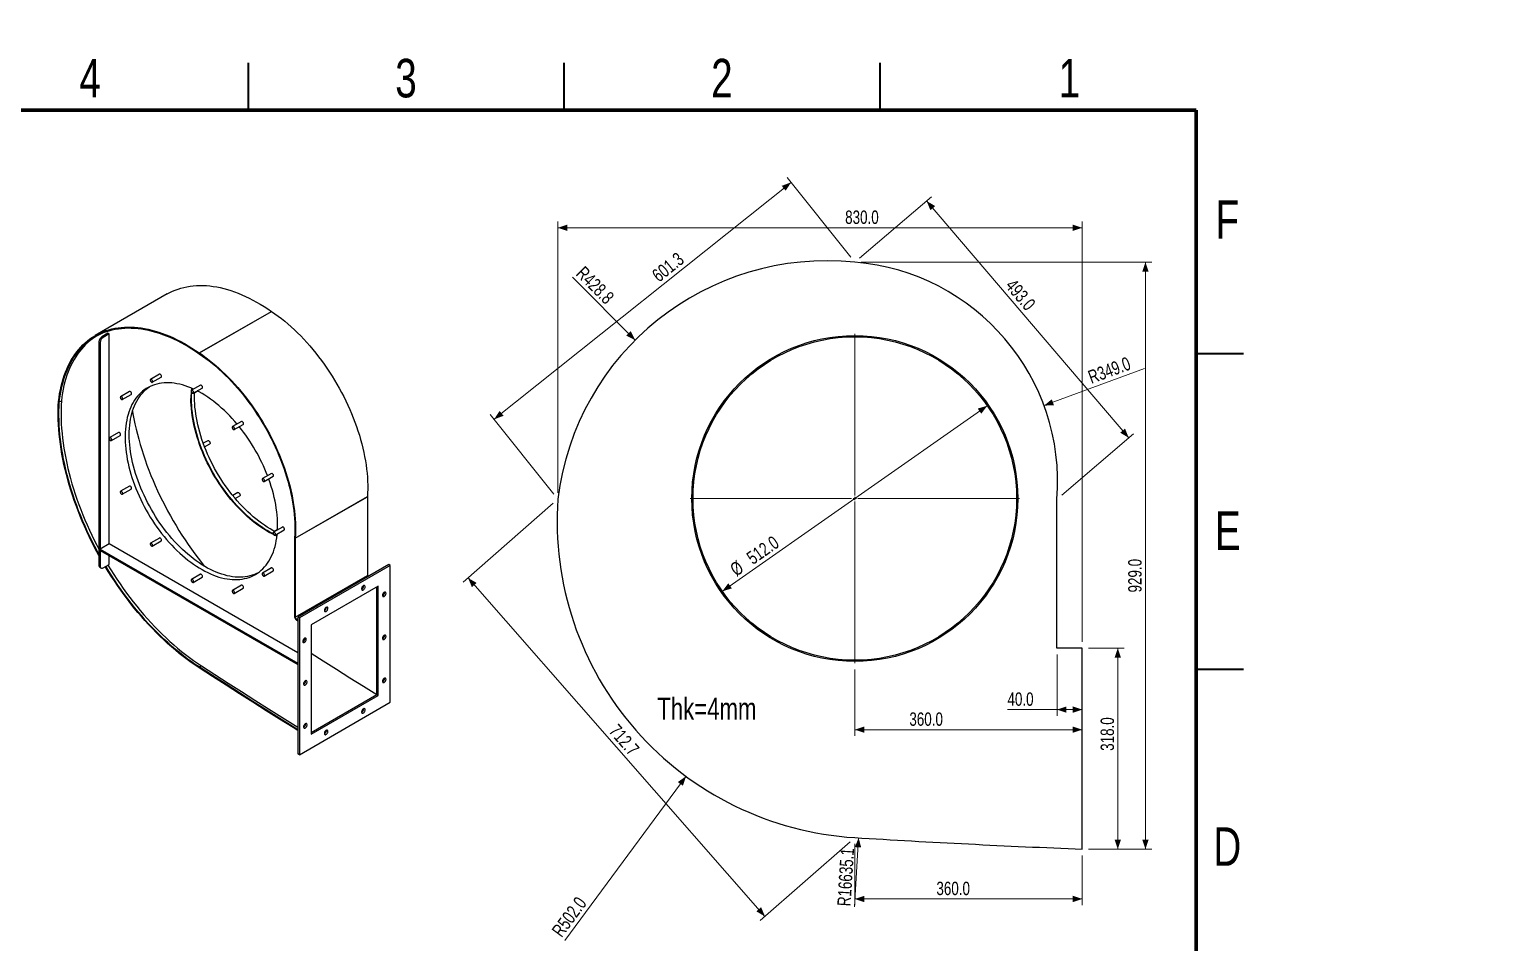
# Paper-space layout 'Sheet2' of a CAD drawing. Header units: millimetres. Extents: x 2 to 458, y 2 to 1832.
# Drawn here: x 225.3 to 458, y 155.2 to 299.8 of the extents above; entities that cross this region are included whole.
import ezdxf

# ---------------------------------------------------------------- set-up
doc = ezdxf.new("R2010")
doc.units = ezdxf.units.MM
doc.styles.add('SLDTEXTSTYLE0', font='TXT', dxfattribs={"width": 0.75})
doc.dimstyles.new('SLDDIMSTYLE0', dxfattribs={"dimtxt": 2.116667, "dimasz": 1.5, "dimexe": 0, "dimexo": 0.0625, "dimgap": 0.529167, "dimtad": 1, "dimdec": 1, "dimlfac": 10, "dimrnd": 1e-09, "dimzin": 4, "dimdsep": 46, "dimtxsty": 'SLDTEXTSTYLE0', "dimsah": 1, "dimcen": 0.09, "dimadec": 0, "dimazin": 1, "dimtfac": 1, "dimtdec": 1, "dimtofl": 0, "dimtmove": 0, "dimatfit": 3, "dimfxl": 0, "dimfrac": 2, "dimtolj": 1, "dimtzin": 12, "dimarcsym": 0})
doc.dimstyles.new('SLDDIMSTYLE1', dxfattribs={"dimtxt": 2.116667, "dimasz": 1.5, "dimexe": 0, "dimexo": 0.0625, "dimgap": 0.529167, "dimtad": 1, "dimdec": 1, "dimlfac": 10, "dimrnd": 1e-09, "dimzin": 4, "dimdsep": 46, "dimtxsty": 'SLDTEXTSTYLE0', "dimsah": 1, "dimcen": 0, "dimadec": 0, "dimazin": 1, "dimtfac": 1, "dimtdec": 1, "dimtmove": 0, "dimatfit": 3, "dimfxl": 0, "dimfrac": 2, "dimtolj": 1, "dimtzin": 12, "dimarcsym": 0})
doc.dimstyles.new('SLDDIMSTYLE2', dxfattribs={"dimtxt": 2.116667, "dimasz": 1.5, "dimexe": 0, "dimexo": 0.0625, "dimgap": 0.529167, "dimtad": 1, "dimdec": 1, "dimlfac": 10, "dimrnd": 1e-09, "dimzin": 12, "dimdsep": 46, "dimtxsty": 'SLDTEXTSTYLE0', "dimsah": 1, "dimcen": 0.09, "dimadec": 0, "dimazin": 3, "dimtfac": 1, "dimtdec": 1, "dimtofl": 0, "dimtmove": 0, "dimatfit": 3, "dimfxl": 0, "dimfrac": 2, "dimtolj": 1, "dimtzin": 12, "dimarcsym": 0})
doc.dimstyles.new('SLDDIMSTYLE4', dxfattribs={"dimtxt": 2.116667, "dimasz": 1.5, "dimexe": 0, "dimexo": 0.0625, "dimgap": 0.529167, "dimtad": 1, "dimdec": 1, "dimlfac": 10, "dimrnd": 1e-09, "dimzin": 12, "dimdsep": 46, "dimtxsty": 'SLDTEXTSTYLE0', "dimsah": 1, "dimcen": 0, "dimadec": 0, "dimazin": 3, "dimtfac": 1, "dimtdec": 1, "dimtofl": 0, "dimtmove": 0, "dimatfit": 3, "dimfxl": 0, "dimfrac": 2, "dimtolj": 1, "dimtzin": 12, "dimarcsym": 0})
doc.dimstyles.new('SLDDIMSTYLE5', dxfattribs={"dimtxt": 2.116667, "dimasz": 1.5, "dimexe": 0, "dimexo": 0.0625, "dimgap": 0.529167, "dimtad": 1, "dimdec": 1, "dimlfac": 10, "dimrnd": 1e-09, "dimzin": 4, "dimdsep": 46, "dimtxsty": 'SLDTEXTSTYLE0', "dimsah": 1, "dimcen": 0, "dimadec": 0, "dimazin": 1, "dimtfac": 1, "dimtdec": 1, "dimtofl": 0, "dimtmove": 0, "dimatfit": 3, "dimfxl": 0, "dimfrac": 2, "dimtolj": 1, "dimtzin": 12, "dimarcsym": 0})

# ---------------------------------------------------------------- blocks, each defined once
blk = doc.blocks.new('_D_17')
at = {"color": 7, "linetype": 'Continuous', "lineweight": 18}
for p, q in [((308.98, 226.42), (308.98, 269.38)), ((391.98, 268.38), (308.98, 268.38)), ((391.98, 202.82), (391.98, 269.38))]:
    blk.add_line(p, q, dxfattribs=at)
for points in [[(308.98, 268.38), (310.48, 267.88), (310.48, 268.88)], [(391.98, 268.38), (390.48, 268.88), (390.48, 267.88)]]:
    blk.add_solid(points, dxfattribs=at)
at = {"color": 7, "linetype": 'Continuous', "lineweight": 18, "insert": (354.45, 271.11), "char_height": 2.117, "attachment_point": 1, "style": 'SLDTEXTSTYLE0'}
blk.add_mtext('830.0', dxfattribs=at)
blk = doc.blocks.new('_D_18')
at = {"color": 7, "linetype": 'Continuous', "lineweight": 18}
for p, q in [((356.98, 262.92), (402.98, 262.92)), ((401.98, 262.92), (401.98, 170.02)), ((392.98, 170.02), (402.98, 170.02))]:
    blk.add_line(p, q, dxfattribs=at)
for points in [[(401.98, 262.92), (401.48, 261.42), (402.48, 261.42)], [(401.98, 170.02), (402.48, 171.52), (401.48, 171.52)]]:
    blk.add_solid(points, dxfattribs=at)
at = {"color": 7, "linetype": 'Continuous', "lineweight": 18, "insert": (399.25, 210.65), "char_height": 2.117, "attachment_point": 1, "rotation": 90, "style": 'SLDTEXTSTYLE0'}
blk.add_mtext('929.0', dxfattribs=at)
blk = doc.blocks.new('_D_19')
at = {"color": 7, "linetype": 'Continuous', "lineweight": 18}
for p, q in [((392.98, 201.82), (398.6, 201.82)), ((397.6, 170.02), (397.6, 201.82)), ((392.98, 170.02), (398.6, 170.02))]:
    blk.add_line(p, q, dxfattribs=at)
for points in [[(397.6, 201.82), (397.1, 200.32), (398.1, 200.32)], [(397.6, 170.02), (398.1, 171.52), (397.1, 171.52)]]:
    blk.add_solid(points, dxfattribs=at)
at = {"color": 7, "linetype": 'Continuous', "lineweight": 18, "insert": (394.88, 185.58), "char_height": 2.117, "attachment_point": 1, "rotation": 90, "style": 'SLDTEXTSTYLE0'}
blk.add_mtext('318.0', dxfattribs=at)
blk = doc.blocks.new('_D_20')
at = {"color": 7, "linetype": 'Continuous', "lineweight": 18}
for p, q in [((387.98, 200.82), (387.98, 191.1)), ((387.98, 192.1), (380.14, 192.1)), ((391.98, 192.1), (387.98, 192.1))]:
    blk.add_line(p, q, dxfattribs=at)
for points in [[(387.98, 192.1), (389.48, 191.6), (389.48, 192.6)], [(391.98, 192.1), (390.48, 192.6), (390.48, 191.6)]]:
    blk.add_solid(points, dxfattribs=at)
at = {"color": 7, "linetype": 'Continuous', "lineweight": 18, "insert": (380.14, 194.83), "char_height": 2.117, "attachment_point": 1, "style": 'SLDTEXTSTYLE0'}
blk.add_mtext('40.0', dxfattribs=at)
blk = doc.blocks.new('_D_21')
at = {"color": 7, "linetype": 'Continuous', "lineweight": 18}
blk.add_line((335.01, 210.84), (376.94, 240.21), dxfattribs=at)
for points in [[(376.94, 240.21), (375.43, 239.76), (376, 238.94)], [(335.01, 210.84), (336.52, 211.29), (335.95, 212.11)]]:
    blk.add_solid(points, dxfattribs=at)
at = {"color": 7, "linetype": 'Continuous', "lineweight": 18, "char_height": 2.117, "attachment_point": 1, "rotation": 35.0064, "style": 'SLDTEXTSTYLE0'}
for s, insert in [('512.0', (338.63, 216.7)), ('%%c', (336.01, 214.86))]:
    blk.add_mtext(s, dxfattribs=dict(at, insert=insert))
blk = doc.blocks.new('_D_22')
at = {"color": 7, "linetype": 'Continuous', "lineweight": 18}
for p, q in [((355.98, 170.85), (355.98, 161.13)), ((391.98, 169.02), (391.98, 161.13)), ((391.98, 162.13), (355.98, 162.13))]:
    blk.add_line(p, q, dxfattribs=at)
for points in [[(355.98, 162.13), (357.48, 161.63), (357.48, 162.63)], [(391.98, 162.13), (390.48, 162.63), (390.48, 161.63)]]:
    blk.add_solid(points, dxfattribs=at)
at = {"color": 7, "linetype": 'Continuous', "lineweight": 18, "insert": (368.89, 164.86), "char_height": 2.117, "attachment_point": 1, "style": 'SLDTEXTSTYLE0'}
blk.add_mtext('360.0', dxfattribs=at)
blk = doc.blocks.new('_D_23')
at = {"color": 7, "linetype": 'Continuous', "lineweight": 18}
for p, q in [((308.22, 224.76), (294.01, 212.29)), ((341.76, 159.37), (294.76, 212.95)), ((355.22, 171.19), (341.01, 158.72))]:
    blk.add_line(p, q, dxfattribs=at)
for points in [[(294.76, 212.95), (295.37, 211.5), (296.12, 212.16)], [(341.76, 159.37), (341.15, 160.83), (340.39, 160.17)]]:
    blk.add_solid(points, dxfattribs=at)
at = {"color": 7, "linetype": 'Continuous', "lineweight": 18, "insert": (318.52, 190), "char_height": 2.117, "attachment_point": 1, "rotation": 311.2578, "style": 'SLDTEXTSTYLE0'}
blk.add_mtext('712.7', dxfattribs=at)
blk = doc.blocks.new('_D_24')
at = {"color": 7, "linetype": 'Continuous', "lineweight": 18}
for p, q in [((298.89, 238.06), (345.89, 275.56)), ((355.35, 263.71), (345.27, 276.34)), ((308.35, 226.21), (298.27, 238.84))]:
    blk.add_line(p, q, dxfattribs=at)
for points in [[(345.89, 275.56), (344.41, 275.02), (345.03, 274.24)], [(298.89, 238.06), (300.38, 238.61), (299.75, 239.39)]]:
    blk.add_solid(points, dxfattribs=at)
at = {"color": 7, "linetype": 'Continuous', "lineweight": 18, "insert": (323.66, 261.32), "char_height": 2.117, "attachment_point": 1, "rotation": 38.5854, "style": 'SLDTEXTSTYLE0'}
blk.add_mtext('601.3', dxfattribs=at)
blk = doc.blocks.new('_D_25')
at = {"color": 7, "linetype": 'Continuous', "lineweight": 18}
for p, q in [((356.74, 263.57), (368.1, 273.27)), ((399.34, 235.12), (367.34, 272.62)), ((388.74, 226.07), (400.1, 235.77))]:
    blk.add_line(p, q, dxfattribs=at)
for points in [[(367.34, 272.62), (367.94, 271.16), (368.7, 271.81)], [(399.34, 235.12), (398.75, 236.59), (397.99, 235.94)]]:
    blk.add_solid(points, dxfattribs=at)
at = {"color": 7, "linetype": 'Continuous', "lineweight": 18, "insert": (381.29, 260.49), "char_height": 2.117, "attachment_point": 1, "rotation": 310.4752, "style": 'SLDTEXTSTYLE0'}
blk.add_mtext('493.0', dxfattribs=at)
blk = doc.blocks.new('_D_26')
at = {"color": 7, "linetype": 'Continuous', "lineweight": 18}
blk.add_line((356.58, 171.81), (355.91, 160.9), dxfattribs=at)
blk.add_solid([(356.58, 171.81), (355.99, 170.34), (356.99, 170.28)], dxfattribs=at)
at = {"color": 7, "linetype": 'Continuous', "lineweight": 18, "insert": (353.19, 161.06), "char_height": 2.117, "attachment_point": 1, "rotation": 86.5036, "style": 'SLDTEXTSTYLE0'}
blk.add_mtext('R16635.1', dxfattribs=at)
blk = doc.blocks.new('_D_27')
at = {"color": 7, "linetype": 'Continuous', "lineweight": 18}
blk.add_line((329.26, 181.55), (310.08, 155.55), dxfattribs=at)
blk.add_solid([(329.26, 181.55), (327.96, 180.64), (328.77, 180.05)], dxfattribs=at)
at = {"color": 7, "linetype": 'Continuous', "lineweight": 18, "insert": (307.88, 157.17), "char_height": 2.117, "attachment_point": 1, "rotation": 53.5876, "style": 'SLDTEXTSTYLE0'}
blk.add_mtext('R502.0', dxfattribs=at)
blk = doc.blocks.new('_D_28')
at = {"color": 7, "linetype": 'Continuous', "lineweight": 18}
blk.add_line((321.22, 250.6), (311.28, 260.54), dxfattribs=at)
blk.add_solid([(321.22, 250.6), (320.52, 252.01), (319.81, 251.3)], dxfattribs=at)
at = {"color": 7, "linetype": 'Continuous', "lineweight": 18, "insert": (313.21, 262.46), "char_height": 2.117, "attachment_point": 1, "rotation": 315, "style": 'SLDTEXTSTYLE0'}
blk.add_mtext('R428.8', dxfattribs=at)
blk = doc.blocks.new('_D_29')
at = {"color": 7, "linetype": 'Continuous', "lineweight": 18}
blk.add_line((385.92, 240.23), (401.83, 246.11), dxfattribs=at)
blk.add_solid([(385.92, 240.23), (387.5, 240.28), (387.15, 241.22)], dxfattribs=at)
at = {"color": 7, "linetype": 'Continuous', "lineweight": 18, "insert": (392.68, 245.64), "char_height": 2.117, "attachment_point": 1, "rotation": 20.2735, "style": 'SLDTEXTSTYLE0'}
blk.add_mtext('R349.0', dxfattribs=at)
blk = doc.blocks.new('_D_30')
at = {"color": 7, "linetype": 'Continuous', "lineweight": 18}
for p, q in [((355.98, 198.47), (355.98, 187.93)), ((355.98, 188.93), (391.98, 188.93))]:
    blk.add_line(p, q, dxfattribs=at)
for points in [[(355.98, 188.93), (357.48, 188.43), (357.48, 189.43)], [(391.98, 188.93), (390.48, 189.43), (390.48, 188.43)]]:
    blk.add_solid(points, dxfattribs=at)
at = {"color": 7, "linetype": 'Continuous', "lineweight": 18, "insert": (364.61, 191.66), "char_height": 2.117, "attachment_point": 1, "style": 'SLDTEXTSTYLE0'}
blk.add_mtext('360.0', dxfattribs=at)
blk = doc.blocks.new('SW_CENTERMARKSYMBOL_0')
at = {"color": 0, "linetype": 'Continuous', "lineweight": 0}
for p, q in [((0, 0.5), (0, 26.05)), ((-0.5, 0), (-26.05, 0)), ((0, 0), (-0.25, 0)), ((0, 0), (0, 0.25)), ((0, 0), (0, -0.25)), ((0, 0), (0.25, 0)), ((0.5, 0), (26.05, 0)), ((0, -0.5), (0, -26.05))]:
    blk.add_line(p, q, dxfattribs=at)
blk = doc.blocks.new('_D_45')
at = {"color": 7, "linetype": 'Continuous', "lineweight": 18}
blk.add_line((164.59, 47.37), (163.79, 36.37), dxfattribs=at)
blk.add_arc((285.52, 1706.73), 1663.76, 265.7976, 266.44832, dxfattribs=at)
blk.add_solid([(164.59, 47.37), (163.99, 45.91), (164.98, 45.84)], dxfattribs=at)
at = {"color": 7, "linetype": 'Continuous', "lineweight": 18, "insert": (161.07, 36.57), "char_height": 2.117, "attachment_point": 1, "rotation": 85.832, "style": 'SLDTEXTSTYLE0'}
blk.add_mtext('R16637.6', dxfattribs=at)

psp = doc.layouts.new('Sheet2')

# ---------------------------------------------------------------- linework, layer by layer
at = {"color": 7, "linetype": 'Continuous', "lineweight": 35}
for p, q in [((260, 287), (260, 294.5)), ((310, 287), (310, 294.5)), ((360, 287), (360, 294.5)), ((410, 248.5), (417.5, 248.5)), ((410, 198.5), (417.5, 198.5))]:
    psp.add_line(p, q, dxfattribs=at)
at = {"color": 7, "linetype": 'Continuous', "lineweight": 70}
for p, q in [((10, 287), (410, 287)), ((410, 287), (410, 10))]:
    psp.add_line(p, q, dxfattribs=at)
at = {"color": 7, "linetype": 'Continuous', "lineweight": 25}
for p, q in [((247.164, 257.907), (235.756, 251.322)), ((252.229, 248.561), (263.637, 255.147)), ((252.234, 248.558), (263.642, 255.144)), ((237.749, 251.681), (236.806, 251.137)), ((237.937, 251.573), (236.994, 251.028)), ((237.937, 251.573), (237.749, 251.681)), ((237.937, 218.338), (237.937, 251.573)), ((236.523, 250.212), (236.334, 250.321)), ((236.334, 250.321), (236.334, 214.937)), ((236.523, 250.212), (236.523, 214.828)), ((236.806, 251.137), (236.994, 251.028)), ((252.217, 248.433), (252.229, 248.561)), ((252.234, 248.558), (252.224, 248.428)), ((245.936, 245.199), (244.521, 244.383)), ((244.788, 243.921), (246.202, 244.737)), ((241.191, 242.459), (239.776, 241.642)), ((252.417, 243.463), (251.003, 242.646)), ((251.27, 242.184), (252.684, 243.001)), ((251.482, 242.266), (251.942, 242.531)), ((230.064, 240.802), (229.947, 240.879)), ((229.948, 240.896), (230.065, 240.813)), ((240.043, 241.181), (241.457, 241.997)), ((258.899, 237.715), (257.485, 236.899)), ((239.454, 235.977), (238.04, 235.16)), ((238.306, 234.698), (239.72, 235.515)), ((257.752, 236.437), (259.166, 237.253)), ((253.572, 234.675), (252.86, 234.264)), ((253.073, 233.694), (253.872, 234.155)), ((263.644, 229.497), (262.23, 228.68)), ((262.497, 228.218), (263.911, 229.035)), ((241.191, 227.489), (239.776, 226.673)), ((240.043, 226.211), (241.457, 227.027)), ((258.317, 226.456), (257.518, 225.995)), ((257.905, 225.526), (258.617, 225.937)), ((258.651, 225.968), (258.617, 225.937)), ((267.423, 219.227), (278.831, 225.812)), ((267.424, 219.243), (278.832, 225.829)), ((278.831, 225.812), (278.831, 213.333)), ((387.976, 201.824), (387.976, 225.424)), ((245.936, 219.27), (244.521, 218.454)), ((244.788, 217.992), (246.202, 218.808)), ((265.381, 221.009), (263.967, 220.193)), ((264.603, 220.596), (264.146, 220.332)), ((264.233, 219.731), (265.648, 220.547)), ((267.423, 219.227), (267.306, 219.295)), ((267.306, 219.295), (267.306, 206.815)), ((267.307, 219.322), (267.424, 219.243)), ((267.423, 219.227), (267.423, 206.747)), ((237.937, 218.338), (236.523, 217.521)), ((236.523, 217.521), (236.523, 217.303)), ((236.523, 217.521), (267.824, 199.451)), ((236.523, 217.303), (267.824, 199.234)), ((267.824, 201.084), (237.937, 218.338)), ((237.937, 215.1), (237.937, 216.487)), ((236.334, 214.937), (236.523, 214.828)), ((236.472, 214.632), (236.661, 214.523)), ((236.994, 214.556), (237.937, 215.1)), ((263.644, 214.527), (262.23, 213.71)), ((282.202, 215.061), (267.824, 206.761)), ((282.438, 214.925), (268.06, 206.625)), ((282.438, 214.925), (282.202, 215.061)), ((282.438, 193.26), (282.438, 214.925)), ((252.417, 213.523), (251.003, 212.706)), ((251.27, 212.245), (252.684, 213.061)), ((258.899, 211.787), (257.485, 210.97)), ((262.497, 213.248), (263.911, 214.065)), ((267.423, 206.747), (278.831, 213.333)), ((257.752, 210.508), (259.166, 211.325)), ((280.552, 211.659), (269.945, 205.536)), ((280.316, 194.485), (280.316, 211.523)), ((280.552, 194.349), (280.552, 211.659)), ((267.306, 206.815), (267.423, 206.747)), ((267.612, 206.421), (267.824, 206.298)), ((267.612, 206.421), (267.612, 206.285)), ((267.612, 206.285), (267.824, 206.162)), ((268.06, 206.625), (267.824, 206.761)), ((267.824, 206.761), (267.824, 185.096)), ((268.06, 206.625), (268.06, 184.96)), ((269.945, 205.536), (269.945, 188.226)), ((391.976, 201.824), (387.976, 201.824)), ((391.976, 170.024), (391.976, 201.824)), ((252.221, 198.851), (252.213, 198.719)), ((268.06, 184.96), (282.438, 193.26)), ((269.945, 188.498), (280.316, 194.485)), ((269.945, 188.226), (280.552, 194.349)), ((280.552, 194.349), (280.316, 194.485)), ((268.06, 184.96), (267.824, 185.096))]:
    psp.add_line(p, q, dxfattribs=at)
at = {"color": 8, "linetype": 'Continuous', "lineweight": 25}
for p, q in [((230.064, 240.802), (230.394, 240.992)), ((230.065, 240.813), (230.395, 241.003)), ((267.612, 206.421), (267.824, 206.543)), ((252.221, 198.851), (252.551, 199.041))]:
    psp.add_line(p, q, dxfattribs=at)
at = {"color": 7, "linetype": 'Continuous', "lineweight": 25, "flags": 128}
for points in [[(247.164, 257.907), (247.537, 258.112), (247.967, 258.322), (248.408, 258.511), (248.86, 258.678), (249.322, 258.825), (249.795, 258.95), (250.277, 259.054), (250.768, 259.136), (251.269, 259.197), (251.778, 259.236), (252.295, 259.253), (252.82, 259.249), (253.352, 259.222), (253.89, 259.175), (254.435, 259.105), (254.986, 259.014), (255.543, 258.901), (256.104, 258.767), (256.67, 258.611), (257.24, 258.435), (257.813, 258.237), (258.39, 258.019), (258.969, 257.779), (259.55, 257.519), (260.133, 257.239), (260.717, 256.939), (261.301, 256.619), (261.886, 256.28), (262.471, 255.921), (263.055, 255.543), (263.637, 255.147)], [(263.642, 255.144), (264.169, 254.781), (264.695, 254.399), (265.218, 253.999), (265.739, 253.582), (266.255, 253.147), (266.768, 252.696), (267.276, 252.229), (267.779, 251.746), (268.277, 251.247), (268.768, 250.734), (269.253, 250.207), (269.731, 249.666), (270.201, 249.112), (270.663, 248.545), (271.116, 247.966), (271.561, 247.376), (271.996, 246.775), (272.421, 246.164), (272.836, 245.544), (273.24, 244.914), (273.633, 244.276), (274.014, 243.631), (274.383, 242.979), (274.74, 242.32), (275.084, 241.656), (275.415, 240.987), (275.733, 240.314), (276.037, 239.637), (276.327, 238.957), (276.602, 238.275), (276.863, 237.591), (277.109, 236.907), (277.34, 236.223), (277.556, 235.539), (277.756, 234.857), (277.94, 234.177), (278.108, 233.499), (278.26, 232.825), (278.395, 232.155), (278.515, 231.49), (278.617, 230.83), (278.703, 230.177), (278.772, 229.53), (278.825, 228.891), (278.86, 228.259), (278.878, 227.637), (278.88, 227.024), (278.864, 226.421), (278.832, 225.829)], [(229.948, 240.896), (230.027, 241.52), (230.122, 242.132), (230.234, 242.73), (230.363, 243.315), (230.507, 243.886), (230.668, 244.442), (230.845, 244.984), (231.038, 245.51), (231.247, 246.02), (231.472, 246.514), (231.712, 246.992), (231.967, 247.452), (232.237, 247.895), (232.522, 248.321), (232.821, 248.728), (233.135, 249.116), (233.463, 249.486), (233.805, 249.837), (234.16, 250.169), (234.529, 250.48), (234.91, 250.772), (235.304, 251.044), (235.711, 251.295), (236.129, 251.526), (236.559, 251.736), (237, 251.925), (237.452, 252.093), (237.914, 252.239), (238.387, 252.365), (238.869, 252.469), (239.36, 252.551), (239.861, 252.611), (240.37, 252.65), (240.887, 252.668), (241.412, 252.663), (241.944, 252.637), (242.482, 252.589), (243.027, 252.519), (243.578, 252.428), (244.135, 252.315), (244.696, 252.181), (245.262, 252.026), (245.832, 251.849), (246.405, 251.651), (246.982, 251.433), (247.561, 251.194), (248.142, 250.934), (248.725, 250.654), (249.309, 250.354), (249.893, 250.034), (250.478, 249.694), (251.063, 249.335), (251.647, 248.958), (252.229, 248.561)], [(230.065, 240.813), (230.143, 241.433), (230.238, 242.041), (230.349, 242.635), (230.477, 243.217), (230.621, 243.785), (230.781, 244.338), (230.957, 244.876), (231.149, 245.399), (231.357, 245.907), (231.58, 246.398), (231.818, 246.873), (232.072, 247.33), (232.341, 247.771), (232.624, 248.194), (232.922, 248.598), (233.234, 248.985), (233.56, 249.353), (233.9, 249.701), (234.253, 250.031), (234.619, 250.341), (234.999, 250.631), (235.39, 250.901), (235.794, 251.151), (236.21, 251.38), (236.637, 251.589), (237.076, 251.777), (237.525, 251.944), (237.985, 252.09), (238.455, 252.214), (238.934, 252.318), (239.423, 252.399), (239.92, 252.46), (240.427, 252.498), (240.941, 252.515), (241.462, 252.511), (241.991, 252.485), (242.527, 252.437), (243.069, 252.368), (243.616, 252.277), (244.169, 252.165), (244.727, 252.032), (245.29, 251.877), (245.857, 251.702), (246.427, 251.505), (247, 251.288), (247.575, 251.05), (248.153, 250.792), (248.733, 250.513), (249.313, 250.215), (249.895, 249.897), (250.476, 249.559), (251.057, 249.202), (251.638, 248.827), (252.217, 248.433)], [(236.006, 251.271), (235.719, 251.091), (235.328, 250.821), (234.948, 250.53), (234.582, 250.22), (234.229, 249.891), (233.889, 249.542), (233.563, 249.174), (233.25, 248.787), (232.953, 248.382), (232.669, 247.959), (232.401, 247.518), (232.147, 247.06), (231.908, 246.586), (231.685, 246.094), (231.478, 245.586), (231.286, 245.063), (231.11, 244.525), (230.95, 243.971), (230.806, 243.403), (230.679, 242.822), (230.567, 242.226), (230.473, 241.618), (230.395, 240.998)], [(252.224, 248.428), (252.748, 248.067), (253.27, 247.688), (253.79, 247.291), (254.306, 246.877), (254.819, 246.446), (255.328, 245.998), (255.833, 245.534), (256.332, 245.054), (256.826, 244.559), (257.314, 244.05), (257.796, 243.526), (258.27, 242.989), (258.737, 242.439), (259.196, 241.876), (259.646, 241.301), (260.087, 240.715), (260.519, 240.119), (260.941, 239.512), (261.353, 238.896), (261.754, 238.271), (262.144, 237.638), (262.523, 236.997), (262.889, 236.349), (263.243, 235.696), (263.585, 235.036), (263.914, 234.372), (264.229, 233.703), (264.531, 233.031), (264.819, 232.356), (265.093, 231.679), (265.352, 231), (265.596, 230.321), (265.825, 229.642), (266.039, 228.963), (266.238, 228.286), (266.421, 227.61), (266.587, 226.937), (266.738, 226.268), (266.873, 225.603), (266.991, 224.942), (267.093, 224.287), (267.179, 223.638), (267.247, 222.996), (267.299, 222.361), (267.334, 221.735), (267.353, 221.117), (267.354, 220.508), (267.339, 219.91), (267.307, 219.322)], [(252.234, 248.558), (252.761, 248.195), (253.287, 247.813), (253.81, 247.413), (254.331, 246.996), (254.847, 246.562), (255.36, 246.11), (255.868, 245.643), (256.371, 245.16), (256.869, 244.662), (257.36, 244.148), (257.845, 243.621), (258.323, 243.08), (258.793, 242.526), (259.255, 241.959), (259.708, 241.38), (260.153, 240.79), (260.588, 240.19), (261.013, 239.579), (261.428, 238.958), (261.832, 238.328), (262.225, 237.691), (262.606, 237.045), (262.975, 236.393), (263.332, 235.735), (263.676, 235.07), (264.007, 234.401), (264.325, 233.728), (264.629, 233.051), (264.919, 232.371), (265.194, 231.689), (265.455, 231.006), (265.701, 230.322), (265.932, 229.637), (266.148, 228.954), (266.348, 228.271), (266.532, 227.591), (266.7, 226.914), (266.852, 226.239), (266.987, 225.569), (267.107, 224.904), (267.209, 224.245), (267.295, 223.591), (267.364, 222.944), (267.417, 222.305), (267.452, 221.674), (267.47, 221.051), (267.472, 220.438), (267.456, 219.835), (267.424, 219.243)], [(244.818, 244.166), (244.783, 244.237), (244.736, 244.301), (244.683, 244.351), (244.627, 244.383), (244.573, 244.395), (244.526, 244.385), (244.491, 244.355), (244.471, 244.306), (244.467, 244.244), (244.479, 244.173), (244.507, 244.101), (244.548, 244.033), (244.599, 243.976), (244.655, 243.934), (244.71, 243.911), (244.761, 243.91), (244.802, 243.931), (244.83, 243.971), (244.843, 244.027), (244.838, 244.094), (244.818, 244.166)], [(246.202, 244.737), (246.207, 244.74), (246.239, 244.775), (246.255, 244.828), (246.255, 244.893), (246.239, 244.964), (246.207, 245.036), (246.163, 245.102), (246.111, 245.156), (246.055, 245.193), (246, 245.21), (245.951, 245.206), (245.936, 245.199)], [(251.326, 242.833), (251.319, 242.836), (250.874, 243.03), (250.431, 243.205), (249.99, 243.358), (249.554, 243.491), (249.121, 243.603), (248.694, 243.693), (248.271, 243.762), (247.855, 243.81), (247.445, 243.836), (247.042, 243.841), (246.647, 243.824), (246.26, 243.786), (245.881, 243.726), (245.512, 243.645), (245.152, 243.542), (244.803, 243.419), (244.465, 243.274), (244.137, 243.109), (243.821, 242.924), (243.518, 242.717), (243.226, 242.491), (242.948, 242.246), (242.683, 241.981), (242.432, 241.697), (242.194, 241.394), (241.971, 241.074), (241.763, 240.735), (241.569, 240.38), (241.391, 240.007), (241.228, 239.619), (241.08, 239.214), (240.949, 238.795), (240.833, 238.361), (240.734, 237.913), (240.651, 237.452), (240.585, 236.978), (240.535, 236.492), (240.501, 235.994), (240.485, 235.486), (240.485, 234.968), (240.501, 234.441), (240.535, 233.905), (240.585, 233.361), (240.651, 232.811), (240.734, 232.254), (240.833, 231.691), (240.949, 231.124), (241.08, 230.553), (241.228, 229.978), (241.391, 229.401), (241.569, 228.823), (241.763, 228.244), (241.971, 227.665), (242.194, 227.087), (242.432, 226.51), (242.683, 225.936), (242.948, 225.365), (243.226, 224.798), (243.518, 224.235), (243.821, 223.679), (244.137, 223.128), (244.465, 222.585), (244.803, 222.05), (245.152, 221.523), (245.512, 221.006), (245.881, 220.498), (246.26, 220.001), (246.647, 219.516), (247.042, 219.043), (247.445, 218.582), (247.855, 218.135), (248.271, 217.702), (248.694, 217.284), (249.121, 216.88), (249.554, 216.493), (249.99, 216.121), (250.431, 215.767), (250.874, 215.43), (251.319, 215.11), (251.766, 214.809), (252.214, 214.526), (252.663, 214.262), (253.111, 214.018), (253.559, 213.793), (254.005, 213.588), (254.45, 213.404), (254.891, 213.24), (255.33, 213.096), (255.764, 212.974), (256.194, 212.873), (256.62, 212.793), (257.039, 212.735), (257.452, 212.698), (257.859, 212.682), (258.258, 212.688), (258.649, 212.716), (259.032, 212.765), (259.406, 212.835), (259.77, 212.927), (260.125, 213.04), (260.469, 213.174), (260.802, 213.329), (261.124, 213.505), (261.433, 213.701), (261.731, 213.917), (262.016, 214.153), (262.287, 214.408), (262.546, 214.682), (262.79, 214.976), (263.02, 215.287), (263.236, 215.617), (263.437, 215.964), (263.623, 216.328), (263.794, 216.709), (263.949, 217.105), (264.089, 217.517), (264.212, 217.944), (264.32, 218.385), (264.411, 218.84), (264.485, 219.307), (264.544, 219.787), (264.556, 219.917)], [(241.143, 235.609), (241.151, 236.123), (241.176, 236.626), (241.218, 237.117), (241.276, 237.597), (241.351, 238.065), (241.442, 238.52), (241.549, 238.961), (241.673, 239.388), (241.812, 239.8), (241.967, 240.196), (242.138, 240.577), (242.324, 240.941), (242.525, 241.288), (242.741, 241.617), (242.971, 241.929), (243.216, 242.222), (243.474, 242.497), (243.746, 242.752), (244.03, 242.988), (244.328, 243.204), (244.354, 243.222)], [(241.457, 241.997), (241.462, 242), (241.494, 242.035), (241.51, 242.088), (241.51, 242.153), (241.494, 242.224), (241.462, 242.296), (241.418, 242.362), (241.366, 242.416), (241.31, 242.453), (241.255, 242.47), (241.206, 242.466), (241.191, 242.459)], [(251.325, 242.306), (251.317, 242.375), (251.292, 242.448), (251.254, 242.518), (251.205, 242.578), (251.151, 242.624), (251.094, 242.652), (251.042, 242.658), (250.998, 242.643), (250.967, 242.608), (250.95, 242.555), (250.95, 242.491), (250.967, 242.419), (250.998, 242.347), (251.042, 242.281), (251.094, 242.227), (251.151, 242.19), (251.205, 242.173), (251.254, 242.177), (251.292, 242.203), (251.317, 242.247), (251.325, 242.306)], [(250.995, 241.297), (251.003, 241.81), (251.028, 242.3)], [(251.058, 242.678), (251.07, 242.805), (251.085, 242.941)], [(251.466, 241.569), (251.475, 242.082), (251.484, 242.308)], [(258.202, 237.313), (257.859, 237.713), (257.452, 238.166), (257.039, 238.607), (256.62, 239.033), (256.194, 239.444), (255.764, 239.839), (255.33, 240.219), (254.891, 240.582), (254.45, 240.928), (254.005, 241.256), (253.559, 241.567), (253.111, 241.859), (252.663, 242.132), (252.214, 242.386), (251.904, 242.551)], [(252.684, 243.001), (252.689, 243.004), (252.721, 243.039), (252.737, 243.092), (252.737, 243.157), (252.721, 243.228), (252.689, 243.3), (252.645, 243.366), (252.593, 243.42), (252.537, 243.457), (252.482, 243.474), (252.433, 243.47), (252.417, 243.463)], [(236.334, 216.499), (236.007, 217.099), (235.587, 217.894), (235.181, 218.693), (234.787, 219.498), (234.407, 220.307), (234.041, 221.119), (233.689, 221.934), (233.351, 222.752), (233.028, 223.571), (232.72, 224.392), (232.426, 225.213), (232.148, 226.034), (231.885, 226.855), (231.638, 227.675), (231.406, 228.493), (231.191, 229.309), (230.991, 230.121), (230.808, 230.931), (230.641, 231.736), (230.491, 232.537), (230.357, 233.332), (230.24, 234.122), (230.14, 234.905), (230.056, 235.682), (229.99, 236.451), (229.94, 237.212), (229.907, 237.965), (229.892, 238.708), (229.893, 239.442), (229.911, 240.166), (229.947, 240.879)], [(236.334, 216.699), (236.095, 217.14), (235.677, 217.93), (235.272, 218.726), (234.881, 219.527), (234.503, 220.331), (234.139, 221.139), (233.788, 221.951), (233.452, 222.764), (233.131, 223.58), (232.824, 224.396), (232.532, 225.213), (232.255, 226.031), (231.993, 226.847), (231.747, 227.663), (231.517, 228.477), (231.302, 229.289), (231.104, 230.097), (230.921, 230.903), (230.755, 231.704), (230.606, 232.501), (230.473, 233.292), (230.356, 234.078), (230.256, 234.858), (230.173, 235.63), (230.107, 236.396), (230.058, 237.153), (230.025, 237.902), (230.009, 238.642), (230.011, 239.372), (230.029, 240.092), (230.064, 240.802)], [(230.395, 240.998), (230.359, 240.288), (230.341, 239.568), (230.339, 238.838), (230.355, 238.098), (230.387, 237.349), (230.437, 236.592), (230.503, 235.826), (230.586, 235.053), (230.685, 234.274), (230.802, 233.488), (230.935, 232.696), (231.084, 231.899), (231.25, 231.098), (231.433, 230.293), (231.631, 229.484), (231.845, 228.672), (232.076, 227.858), (232.322, 227.042), (232.583, 226.225), (232.86, 225.408), (233.152, 224.591), (233.459, 223.774), (233.781, 222.959), (234.117, 222.145), (234.467, 221.334), (234.831, 220.525), (235.209, 219.72), (235.601, 218.92), (236.005, 218.124), (236.334, 217.499)], [(240.004, 241.546), (239.952, 241.6), (239.896, 241.637), (239.841, 241.654), (239.792, 241.65), (239.754, 241.624), (239.729, 241.58), (239.721, 241.52), (239.729, 241.451), (239.754, 241.379), (239.792, 241.309), (239.841, 241.249), (239.896, 241.202), (239.952, 241.175), (240.004, 241.168), (240.048, 241.184), (240.08, 241.219), (240.096, 241.271), (240.096, 241.336), (240.08, 241.408), (240.048, 241.48), (240.004, 241.546)], [(264.517, 219.547), (264.185, 219.698), (263.737, 219.918), (263.288, 220.159), (262.838, 220.418), (262.389, 220.697), (261.941, 220.994), (261.494, 221.309), (261.049, 221.642), (260.608, 221.993), (260.169, 222.36), (259.735, 222.744), (259.305, 223.143), (258.88, 223.558), (258.461, 223.987), (258.048, 224.431), (257.642, 224.888), (257.243, 225.358), (256.853, 225.84), (256.47, 226.334), (256.097, 226.839), (255.734, 227.354), (255.38, 227.878), (255.037, 228.412), (254.705, 228.953), (254.384, 229.502), (254.075, 230.057), (253.778, 230.619), (253.494, 231.185), (253.224, 231.755), (252.966, 232.33), (252.722, 232.906), (252.493, 233.485), (252.278, 234.065), (252.077, 234.645), (251.892, 235.225), (251.722, 235.804), (251.567, 236.381), (251.429, 236.954), (251.306, 237.525), (251.199, 238.091), (251.108, 238.651), (251.033, 239.206), (250.975, 239.754), (250.934, 240.295), (250.909, 240.828), (250.901, 241.352)], [(263.948, 219.922), (263.848, 219.971), (263.399, 220.206), (262.951, 220.46), (262.502, 220.734), (262.055, 221.026), (261.608, 221.336), (261.164, 221.665), (260.722, 222.011), (260.284, 222.374), (259.849, 222.753), (259.419, 223.149), (258.994, 223.56), (258.575, 223.986), (258.161, 224.426), (257.755, 224.88), (257.356, 225.347), (256.964, 225.826), (256.582, 226.317), (256.208, 226.819), (255.843, 227.332), (255.489, 227.854), (255.145, 228.385), (254.812, 228.925), (254.49, 229.471), (254.18, 230.025), (253.883, 230.585), (253.598, 231.149), (253.326, 231.718), (253.068, 232.291), (252.824, 232.867), (252.593, 233.444), (252.377, 234.023), (252.176, 234.602), (251.99, 235.181), (251.82, 235.759), (251.664, 236.334), (251.525, 236.907), (251.401, 237.477), (251.294, 238.042), (251.203, 238.601), (251.128, 239.155), (251.07, 239.703), (251.028, 240.243), (251.003, 240.774), (250.995, 241.297)], [(264.179, 220.315), (263.871, 220.478), (263.422, 220.732), (262.974, 221.006), (262.526, 221.298), (262.08, 221.608), (261.635, 221.937), (261.194, 222.283), (260.755, 222.646), (260.321, 223.025), (259.891, 223.421), (259.466, 223.832), (259.046, 224.258), (258.633, 224.698), (258.226, 225.152), (257.827, 225.619), (257.436, 226.098), (257.053, 226.589), (256.679, 227.091), (256.315, 227.604), (255.96, 228.126), (255.616, 228.657), (255.283, 229.197), (254.961, 229.744), (254.652, 230.297), (254.354, 230.857), (254.069, 231.421), (253.798, 231.99), (253.539, 232.563), (253.295, 233.139), (253.065, 233.716), (252.849, 234.295), (252.648, 234.874), (252.462, 235.453), (252.291, 236.031), (252.136, 236.606), (251.996, 237.179), (251.873, 237.749), (251.765, 238.314), (251.674, 238.874), (251.6, 239.428), (251.541, 239.975), (251.5, 240.515), (251.475, 241.046), (251.466, 241.569)], [(241.658, 239.342), (241.73, 238.928), (241.88, 238.131), (242.046, 237.33), (242.228, 236.525), (242.426, 235.716), (242.641, 234.904), (242.871, 234.09), (243.117, 233.274), (243.378, 232.457), (243.655, 231.64), (243.947, 230.823), (244.254, 230.006), (244.576, 229.19), (244.912, 228.377), (245.262, 227.565), (245.626, 226.757), (246.005, 225.952), (246.396, 225.152), (246.801, 224.356), (247.218, 223.565), (247.648, 222.78), (248.091, 222.002), (248.545, 221.23), (249.011, 220.466), (249.488, 219.71), (249.977, 218.963), (250.476, 218.225), (250.985, 217.496), (251.504, 216.778), (252.032, 216.07), (252.57, 215.373), (253.002, 214.83)], [(259.166, 237.253), (259.171, 237.256), (259.202, 237.292), (259.219, 237.344), (259.219, 237.409), (259.202, 237.481), (259.171, 237.553), (259.127, 237.618), (259.074, 237.672), (259.018, 237.71), (258.964, 237.727), (258.915, 237.722), (258.899, 237.715)], [(238.173, 235.147), (238.117, 235.169), (238.067, 235.17), (238.025, 235.15), (237.997, 235.11), (237.985, 235.054), (237.989, 234.987), (238.01, 234.915), (238.045, 234.844), (238.091, 234.78), (238.145, 234.73), (238.201, 234.698), (238.255, 234.686), (238.301, 234.695), (238.336, 234.726), (238.357, 234.775), (238.361, 234.837), (238.348, 234.907), (238.32, 234.98), (238.279, 235.048), (238.228, 235.105), (238.173, 235.147)], [(239.72, 235.515), (239.725, 235.518), (239.757, 235.553), (239.774, 235.605), (239.774, 235.67), (239.757, 235.742), (239.725, 235.814), (239.681, 235.88), (239.629, 235.934), (239.573, 235.971), (239.518, 235.988), (239.469, 235.984), (239.454, 235.977)], [(261.407, 213.683), (261.297, 213.63), (260.958, 213.486), (260.609, 213.362), (260.249, 213.26), (259.88, 213.179), (259.502, 213.119), (259.115, 213.08), (258.719, 213.064), (258.316, 213.068), (257.906, 213.095), (257.49, 213.142), (257.068, 213.212), (256.64, 213.302), (256.207, 213.414), (255.771, 213.546), (255.331, 213.7), (254.888, 213.874), (254.442, 214.069), (253.995, 214.284), (253.547, 214.518), (253.098, 214.773), (252.65, 215.046), (252.202, 215.338), (251.756, 215.649), (251.312, 215.977), (250.87, 216.323), (250.432, 216.686), (249.997, 217.066), (249.567, 217.461), (249.142, 217.872), (248.722, 218.298), (248.309, 218.738), (247.902, 219.192), (247.503, 219.659), (247.112, 220.138), (246.729, 220.629), (246.355, 221.132), (245.991, 221.644), (245.636, 222.166), (245.292, 222.698), (244.959, 223.237), (244.638, 223.784), (244.328, 224.337), (244.03, 224.897), (243.746, 225.462), (243.474, 226.031), (243.216, 226.603), (242.971, 227.179), (242.741, 227.757), (242.525, 228.335), (242.324, 228.915), (242.138, 229.493), (241.967, 230.071), (241.812, 230.647), (241.673, 231.22), (241.549, 231.789), (241.442, 232.354), (241.351, 232.914), (241.276, 233.468), (241.218, 234.015), (241.176, 234.555), (241.151, 235.087), (241.143, 235.609)], [(257.782, 236.465), (257.802, 236.513), (257.806, 236.576), (257.794, 236.646), (257.766, 236.719), (257.724, 236.786), (257.674, 236.844), (257.618, 236.886), (257.563, 236.908), (257.512, 236.909), (257.471, 236.889), (257.443, 236.849), (257.43, 236.793), (257.434, 236.726), (257.455, 236.653), (257.49, 236.582), (257.536, 236.519), (257.59, 236.469), (257.646, 236.436), (257.7, 236.424), (257.747, 236.434), (257.782, 236.465)], [(253.572, 234.675), (253.616, 234.689), (253.672, 234.682), (253.732, 234.654), (253.791, 234.607), (253.845, 234.544), (253.889, 234.47), (253.919, 234.393), (253.933, 234.317), (253.93, 234.249), (253.91, 234.194), (253.875, 234.157), (253.872, 234.155)], [(262.458, 228.206), (262.502, 228.221), (262.533, 228.257), (262.55, 228.309), (262.55, 228.374), (262.533, 228.446), (262.502, 228.518), (262.458, 228.583), (262.405, 228.637), (262.349, 228.675), (262.294, 228.692), (262.246, 228.687), (262.207, 228.662), (262.183, 228.617), (262.175, 228.558), (262.183, 228.489), (262.207, 228.417), (262.246, 228.347), (262.294, 228.286), (262.349, 228.24), (262.405, 228.213), (262.458, 228.206)], [(264.619, 221.295), (264.61, 221.818), (264.585, 222.35), (264.544, 222.89), (264.485, 223.437), (264.411, 223.991), (264.32, 224.551), (264.212, 225.116), (264.089, 225.685), (263.949, 226.258), (263.794, 226.834), (263.623, 227.411), (263.437, 227.99), (263.236, 228.569), (263.214, 228.632)], [(263.911, 229.035), (263.916, 229.038), (263.947, 229.073), (263.964, 229.126), (263.964, 229.19), (263.947, 229.262), (263.916, 229.334), (263.872, 229.4), (263.819, 229.454), (263.763, 229.491), (263.709, 229.508), (263.66, 229.504), (263.644, 229.497)], [(239.815, 226.685), (239.771, 226.669), (239.74, 226.634), (239.723, 226.582), (239.723, 226.517), (239.74, 226.445), (239.771, 226.373), (239.815, 226.307), (239.868, 226.254), (239.924, 226.216), (239.979, 226.199), (240.027, 226.203), (240.065, 226.229), (240.09, 226.273), (240.098, 226.333), (240.09, 226.402), (240.065, 226.474), (240.027, 226.544), (239.979, 226.604), (239.924, 226.651), (239.868, 226.678), (239.815, 226.685)], [(241.457, 227.027), (241.462, 227.03), (241.494, 227.065), (241.51, 227.118), (241.51, 227.183), (241.494, 227.254), (241.462, 227.326), (241.418, 227.392), (241.366, 227.446), (241.31, 227.483), (241.255, 227.5), (241.206, 227.496), (241.191, 227.489)], [(258.317, 226.456), (258.32, 226.458), (258.37, 226.47), (258.427, 226.46), (258.487, 226.429), (258.546, 226.378), (258.598, 226.313), (258.64, 226.239), (258.667, 226.161), (258.679, 226.086), (258.673, 226.02), (258.651, 225.968)], [(264.601, 220.559), (264.61, 220.782), (264.619, 221.295)], [(246.202, 218.808), (246.207, 218.811), (246.239, 218.847), (246.255, 218.899), (246.255, 218.964), (246.239, 219.036), (246.207, 219.108), (246.163, 219.174), (246.111, 219.227), (246.055, 219.265), (246, 219.282), (245.951, 219.277), (245.936, 219.27)], [(264.1, 219.744), (264.156, 219.722), (264.206, 219.72), (264.248, 219.741), (264.276, 219.781), (264.288, 219.837), (264.284, 219.904), (264.263, 219.976), (264.228, 220.047), (264.182, 220.111), (264.128, 220.161), (264.072, 220.193), (264.018, 220.205), (263.972, 220.195), (263.937, 220.165), (263.916, 220.116), (263.912, 220.054), (263.925, 219.983), (263.953, 219.911), (263.994, 219.843), (264.045, 219.786), (264.1, 219.744)], [(264.529, 219.652), (264.295, 219.757), (264.285, 219.761)], [(265.648, 220.547), (265.653, 220.55), (265.684, 220.586), (265.701, 220.638), (265.701, 220.703), (265.684, 220.774), (265.653, 220.846), (265.609, 220.912), (265.556, 220.966), (265.5, 221.003), (265.445, 221.021), (265.397, 221.016), (265.381, 221.009)], [(244.491, 218.426), (244.471, 218.378), (244.467, 218.315), (244.479, 218.245), (244.507, 218.172), (244.548, 218.104), (244.599, 218.047), (244.655, 218.005), (244.71, 217.983), (244.761, 217.982), (244.802, 218.002), (244.83, 218.042), (244.843, 218.098), (244.838, 218.165), (244.818, 218.238), (244.783, 218.309), (244.736, 218.372), (244.683, 218.422), (244.627, 218.454), (244.573, 218.466), (244.526, 218.457), (244.491, 218.426)], [(236.523, 214.828), (236.532, 214.727), (236.559, 214.641), (236.602, 214.572), (236.661, 214.523), (236.732, 214.497), (236.814, 214.494), (236.902, 214.514), (236.994, 214.556)], [(252.213, 198.719), (251.579, 199.14), (250.946, 199.58), (250.315, 200.038), (249.686, 200.515), (249.061, 201.009), (248.438, 201.52), (247.82, 202.049), (247.205, 202.594), (246.595, 203.155), (245.99, 203.732), (245.391, 204.325), (244.798, 204.932), (244.21, 205.555), (243.63, 206.191), (243.057, 206.841), (242.492, 207.504), (241.934, 208.18), (241.385, 208.868), (240.845, 209.568), (240.314, 210.279), (239.792, 211.001), (239.28, 211.733), (238.779, 212.475), (238.289, 213.226), (237.809, 213.985), (237.341, 214.753), (237.339, 214.755)], [(252.221, 198.851), (251.589, 199.27), (250.96, 199.708), (250.332, 200.164), (249.706, 200.638), (249.084, 201.129), (248.464, 201.638), (247.849, 202.164), (247.237, 202.706), (246.63, 203.265), (246.028, 203.839), (245.432, 204.429), (244.842, 205.033), (244.257, 205.652), (243.68, 206.286), (243.11, 206.932), (242.547, 207.592), (241.992, 208.265), (241.446, 208.949), (240.908, 209.646), (240.38, 210.353), (239.861, 211.072), (239.352, 211.8), (238.853, 212.538), (238.365, 213.286), (237.887, 214.041), (237.423, 214.803)], [(237.753, 214.994), (238.216, 214.234), (238.693, 213.478), (239.181, 212.731), (239.68, 211.993), (240.189, 211.264), (240.708, 210.546), (241.237, 209.838), (241.775, 209.141), (242.321, 208.457), (242.876, 207.784), (243.439, 207.124), (244.009, 206.477), (244.586, 205.844), (245.171, 205.225), (245.761, 204.62), (246.358, 204.03), (246.959, 203.456), (247.566, 202.897), (248.178, 202.355), (248.794, 201.829), (249.413, 201.32), (250.036, 200.828), (250.661, 200.354), (251.289, 199.898), (251.919, 199.46), (252.551, 199.041)], [(263.911, 214.065), (263.916, 214.068), (263.947, 214.103), (263.964, 214.156), (263.964, 214.221), (263.947, 214.292), (263.916, 214.364), (263.872, 214.43), (263.819, 214.484), (263.763, 214.521), (263.709, 214.538), (263.66, 214.534), (263.644, 214.527)], [(250.948, 212.584), (250.956, 212.515), (250.981, 212.443), (251.019, 212.373), (251.068, 212.313), (251.122, 212.266), (251.178, 212.239), (251.231, 212.232), (251.275, 212.248), (251.306, 212.283), (251.323, 212.335), (251.323, 212.4), (251.306, 212.472), (251.275, 212.544), (251.231, 212.61), (251.178, 212.664), (251.122, 212.701), (251.068, 212.718), (251.019, 212.714), (250.981, 212.688), (250.956, 212.644), (250.948, 212.584)], [(252.684, 213.061), (252.689, 213.064), (252.721, 213.099), (252.737, 213.152), (252.737, 213.217), (252.721, 213.288), (252.689, 213.36), (252.645, 213.426), (252.593, 213.48), (252.537, 213.517), (252.482, 213.534), (252.433, 213.53), (252.417, 213.523)], [(259.166, 211.325), (259.171, 211.328), (259.202, 211.363), (259.219, 211.416), (259.219, 211.48), (259.202, 211.552), (259.171, 211.624), (259.127, 211.69), (259.074, 211.744), (259.018, 211.781), (258.964, 211.798), (258.915, 211.794), (258.899, 211.787)], [(262.269, 213.345), (262.321, 213.291), (262.377, 213.254), (262.432, 213.237), (262.481, 213.241), (262.519, 213.267), (262.543, 213.311), (262.552, 213.37), (262.543, 213.44), (262.519, 213.512), (262.481, 213.582), (262.432, 213.642), (262.377, 213.688), (262.321, 213.716), (262.269, 213.722), (262.225, 213.707), (262.193, 213.672), (262.177, 213.619), (262.177, 213.555), (262.193, 213.483), (262.225, 213.411), (262.269, 213.345)], [(257.455, 210.725), (257.49, 210.654), (257.536, 210.59), (257.59, 210.54), (257.646, 210.508), (257.7, 210.496), (257.747, 210.506), (257.782, 210.536), (257.802, 210.585), (257.806, 210.647), (257.794, 210.717), (257.766, 210.79), (257.724, 210.858), (257.674, 210.915), (257.618, 210.957), (257.563, 210.979), (257.512, 210.98), (257.471, 210.96), (257.443, 210.92), (257.43, 210.864), (257.434, 210.797), (257.455, 210.725)], [(278.195, 211.061), (278.265, 211.112), (278.331, 211.18), (278.389, 211.261), (278.434, 211.35), (278.464, 211.442), (278.477, 211.53), (278.473, 211.609), (278.451, 211.674), (278.413, 211.721), (278.361, 211.748), (278.299, 211.751), (278.231, 211.732), (278.16, 211.691), (278.091, 211.631), (278.029, 211.556), (277.977, 211.47), (277.939, 211.379), (277.917, 211.288), (277.913, 211.204), (277.926, 211.131), (277.956, 211.075), (278.001, 211.038), (278.059, 211.023), (278.125, 211.031), (278.195, 211.061)], [(281.495, 210.026), (281.565, 210.077), (281.631, 210.145), (281.689, 210.227), (281.734, 210.316), (281.764, 210.407), (281.777, 210.495), (281.773, 210.574), (281.751, 210.64), (281.713, 210.687), (281.661, 210.713), (281.599, 210.717), (281.53, 210.697), (281.459, 210.656), (281.391, 210.596), (281.329, 210.521), (281.277, 210.435), (281.239, 210.344), (281.217, 210.254), (281.213, 210.169), (281.226, 210.097), (281.256, 210.04), (281.301, 210.003), (281.359, 209.988), (281.425, 209.996), (281.495, 210.026)], [(272.303, 207.659), (272.373, 207.71), (272.439, 207.778), (272.496, 207.859), (272.541, 207.949), (272.572, 208.04), (272.585, 208.128), (272.58, 208.207), (272.558, 208.273), (272.52, 208.32), (272.469, 208.346), (272.407, 208.35), (272.338, 208.33), (272.267, 208.289), (272.198, 208.229), (272.136, 208.154), (272.085, 208.068), (272.047, 207.977), (272.025, 207.887), (272.02, 207.802), (272.034, 207.73), (272.064, 207.673), (272.109, 207.636), (272.166, 207.621), (272.232, 207.629), (272.303, 207.659)], [(268.883, 203.398), (268.813, 203.347), (268.747, 203.279), (268.69, 203.197), (268.645, 203.108), (268.614, 203.017), (268.601, 202.929), (268.606, 202.849), (268.628, 202.784), (268.666, 202.737), (268.717, 202.711), (268.779, 202.707), (268.848, 202.727), (268.919, 202.767), (268.988, 202.827), (269.05, 202.903), (269.101, 202.989), (269.139, 203.08), (269.161, 203.17), (269.166, 203.255), (269.152, 203.327), (269.122, 203.384), (269.077, 203.421), (269.02, 203.436), (268.954, 203.428), (268.883, 203.398)], [(281.495, 203.222), (281.565, 203.273), (281.631, 203.341), (281.689, 203.422), (281.734, 203.511), (281.764, 203.603), (281.777, 203.691), (281.773, 203.77), (281.751, 203.835), (281.713, 203.882), (281.661, 203.909), (281.599, 203.912), (281.53, 203.893), (281.459, 203.852), (281.391, 203.792), (281.329, 203.717), (281.277, 203.631), (281.239, 203.54), (281.217, 203.449), (281.213, 203.365), (281.226, 203.292), (281.256, 203.235), (281.301, 203.198), (281.359, 203.183), (281.425, 203.191), (281.495, 203.222)], [(269.945, 201.027), (271.829, 199.827), (273.95, 198.482), (276.072, 197.143), (278.194, 195.811), (280.316, 194.485)], [(267.824, 188.78), (267.064, 189.255), (264.942, 190.588), (262.82, 191.927), (260.698, 193.272), (258.576, 194.624), (256.455, 195.983), (254.334, 197.348), (252.213, 198.719)], [(267.824, 188.916), (267.069, 189.388), (264.947, 190.721), (262.825, 192.06), (260.704, 193.405), (258.582, 194.757), (256.462, 196.115), (254.341, 197.48), (252.221, 198.851)], [(252.551, 199.041), (254.671, 197.67), (256.792, 196.305), (258.912, 194.947), (261.034, 193.595), (263.155, 192.25), (265.277, 190.911), (267.399, 189.579), (267.824, 189.313)], [(269.003, 196.663), (268.932, 196.613), (268.866, 196.544), (268.809, 196.463), (268.764, 196.374), (268.734, 196.282), (268.72, 196.194), (268.725, 196.115), (268.747, 196.05), (268.785, 196.003), (268.836, 195.977), (268.899, 195.973), (268.967, 195.992), (269.038, 196.033), (269.107, 196.093), (269.169, 196.168), (269.221, 196.254), (269.259, 196.345), (269.281, 196.436), (269.285, 196.52), (269.272, 196.593), (269.242, 196.65), (269.196, 196.687), (269.139, 196.702), (269.073, 196.694), (269.003, 196.663)], [(281.495, 196.417), (281.565, 196.468), (281.631, 196.536), (281.689, 196.618), (281.734, 196.707), (281.764, 196.798), (281.777, 196.886), (281.773, 196.965), (281.751, 197.031), (281.713, 197.078), (281.661, 197.104), (281.599, 197.108), (281.53, 197.088), (281.459, 197.047), (281.391, 196.987), (281.329, 196.912), (281.277, 196.826), (281.239, 196.735), (281.217, 196.645), (281.213, 196.56), (281.226, 196.488), (281.256, 196.431), (281.301, 196.394), (281.359, 196.379), (281.425, 196.387), (281.495, 196.417)], [(278.195, 192.226), (278.125, 192.175), (278.059, 192.107), (278.001, 192.026), (277.956, 191.937), (277.926, 191.845), (277.913, 191.757), (277.917, 191.678), (277.939, 191.613), (277.977, 191.565), (278.029, 191.539), (278.091, 191.536), (278.16, 191.555), (278.231, 191.596), (278.299, 191.656), (278.361, 191.731), (278.413, 191.817), (278.451, 191.908), (278.473, 191.999), (278.477, 192.083), (278.464, 192.156), (278.434, 192.212), (278.389, 192.249), (278.331, 192.264), (278.265, 192.256), (278.195, 192.226)], [(269.003, 189.859), (268.932, 189.808), (268.866, 189.74), (268.809, 189.659), (268.764, 189.569), (268.734, 189.478), (268.72, 189.39), (268.725, 189.311), (268.747, 189.245), (268.785, 189.198), (268.836, 189.172), (268.899, 189.168), (268.967, 189.188), (269.038, 189.229), (269.107, 189.289), (269.169, 189.364), (269.221, 189.45), (269.259, 189.541), (269.281, 189.631), (269.285, 189.716), (269.272, 189.788), (269.242, 189.845), (269.196, 189.882), (269.139, 189.897), (269.073, 189.889), (269.003, 189.859)], [(272.303, 188.824), (272.232, 188.773), (272.166, 188.705), (272.109, 188.624), (272.064, 188.535), (272.034, 188.443), (272.02, 188.355), (272.025, 188.276), (272.047, 188.211), (272.085, 188.164), (272.136, 188.137), (272.198, 188.134), (272.267, 188.153), (272.338, 188.194), (272.407, 188.254), (272.469, 188.329), (272.52, 188.415), (272.558, 188.506), (272.58, 188.597), (272.585, 188.681), (272.572, 188.754), (272.541, 188.811), (272.496, 188.848), (272.439, 188.863), (272.373, 188.855), (272.303, 188.824)]]:
    psp.add_lwpolyline(points, dxfattribs=at)
at = {"color": 7, "linetype": 'Continuous', "lineweight": 25}
for radius in [25.8, 25.6]:
    psp.add_circle((355.976, 225.524), radius, dxfattribs=at)
for centre, radius, start, end in [((351.542, 220.278), 42.876, 84.06388, 173.10692), ((353.184, 228.139), 34.897, 355.53849, 85.41198), ((263.845, 255.446), 0.364, 235.24138, 236.07027), ((237.358, 250.274), 1.025, 122.60579, 177.39417), ((237.546, 250.165), 1.025, 122.60579, 177.39417), ((252.462, 248.783), 0.427, 235.05607, 236.20453), ((252.437, 248.86), 0.364, 235.24138, 236.07027), ((265.572, 241.382), 14.671, 173.74023, 180.12075), ((230.299, 240.857), 0.352, 173.64899, 176.46894), ((230.28, 240.789), 0.217, 173.64756, 176.47243), ((235.847, 218.619), 29.142, 21.16024, 38.84018), ((279.068, 225.813), 0.237, 176.05039, 180.0389), ((359.056, 221.951), 50.2, 176.0328, 266.48276), ((267.692, 219.295), 0.386, 176.06639, 180.03463), ((267.66, 219.227), 0.237, 176.05039, 180.0389), ((236.659, 214.9), 0.327, 173.49885, 235.18899), ((279.216, 213.346), 0.385, 181.95608, 211.10589), ((277.658, 211.697), 0.582, 296.26424, 3.74115), ((280.958, 210.663), 0.582, 296.26411, 3.74128), ((271.766, 208.296), 0.582, 296.2642, 3.74114), ((267.971, 206.846), 0.666, 182.60568, 237.39432), ((267.833, 206.766), 0.41, 182.60601, 237.39399), ((268.356, 203.376), 0.573, 295.6727, 4.33263), ((280.958, 203.858), 0.582, 296.26411, 3.74128), ((268.475, 196.641), 0.573, 295.67236, 4.33298), ((280.958, 197.054), 0.582, 296.26424, 3.74123), ((277.667, 192.204), 0.573, 295.67263, 4.33284), ((268.475, 189.837), 0.573, 295.67256, 4.33285), ((271.775, 188.802), 0.573, 295.67261, 4.3328), ((458.03, 1832.222), 1663.51, 266.482761, 267.724309)]:
    psp.add_arc(centre, radius, start, end, dxfattribs=at)

# ---------------------------------------------------------------- block references
at = {"color": 7, "linetype": 'Continuous', "lineweight": 0}
psp.add_blockref('SW_CENTERMARKSYMBOL_0', (355.976, 225.524), dxfattribs=at)

# ---------------------------------------------------------------- texts
at = {"color": 7, "linetype": 'Continuous', "lineweight": 0, "style": 'SLDTEXTSTYLE0'}
for s, insert, char_height, attachment_point in [('4', (234.939, 295.114), 6.096, 2), ('3', (284.939, 295.114), 6.096, 2), ('2', (334.939, 295.114), 6.096, 2), ('1', (389.939, 295.114), 6.096, 2), ('F', (414.937, 272.726), 6.096, 2), ('E', (415.011, 223.476), 6.096, 2), ('Thk=4mm', (324.708, 193.994), 3.5, 1), ('D', (414.93, 173.476), 6.096, 2)]:
    psp.add_mtext(s, dxfattribs=dict(at, insert=insert, char_height=char_height, attachment_point=attachment_point))

# ---------------------------------------------------------------- dimensions: what is measured, and where the dimension line sits
at = {"color": 7, "linetype": 'Continuous', "lineweight": 18}
for center, mpoint, dimstyle, picture, middle in [((458.03, 1832.222), (356.579, 171.809), 'SLDDIMSTYLE4', '_D_26', (356.275, 166.824)), ((285.517, 1706.734), (164.594, 47.374), 'SLDDIMSTYLE4', '_D_45', (164.224, 42.296)), ((351.542, 220.278), (321.224, 250.596), 'SLDDIMSTYLE4', '_D_28', (314.359, 257.461)), ((353.184, 228.139), (385.92, 240.231), 'SLDDIMSTYLE5', '_D_29', (397.756, 244.603)), ((359.056, 221.951), (329.257, 181.552), 'SLDDIMSTYLE5', '_D_27', (312.665, 159.057))]:
    dim = psp.add_radius_dim(center=center, mpoint=mpoint, dimstyle=dimstyle, dxfattribs=at)
    dim.commit()
    dim.dimension.update_dxf_attribs({"geometry": picture, "text_midpoint": middle, "dimtype": 164})
for base, p1, p2, angle, dimstyle, picture, middle in [((345.892, 275.563), (308.976, 225.424), (355.976, 262.924), 38.5854, 'SLDDIMSTYLE2', '_D_24', (328.113, 261.377)), ((367.343, 272.624), (387.976, 225.424), (355.976, 262.924), 310.47523, 'SLDDIMSTYLE0', '_D_25', (381.493, 256.042)), ((401.976, 170.024), (355.976, 262.924), (391.976, 170.024), 90, 'SLDDIMSTYLE0', '_D_18', (401.976, 214.167)), ((294.76, 212.954), (355.976, 171.846), (308.976, 225.424), 311.25778, 'SLDDIMSTYLE2', '_D_23', (318.789, 185.561)), ((397.604, 201.824), (391.976, 170.024), (391.976, 201.824), 90, 'SLDDIMSTYLE0', '_D_19', (397.604, 189.097))]:
    dim = psp.add_linear_dim(base=base, p1=p1, p2=p2, angle=angle, dimstyle=dimstyle, dxfattribs=at)
    dim.commit()
    dim.dimension.update_dxf_attribs({"geometry": picture, "text_midpoint": middle, "dimtype": 160})
for base, p1, p2, picture, middle in [((308.976, 268.377), (391.976, 201.824), (308.976, 225.424), '_D_17', (357.965, 268.377)), ((391.976, 188.929), (355.976, 199.474), (391.976, 201.824), '_D_30', (368.132, 188.929)), ((387.976, 192.1), (391.976, 201.824), (387.976, 201.824), '_D_20', (382.877, 192.1)), ((355.976, 162.127), (391.976, 170.024), (355.976, 171.846), '_D_22', (372.409, 162.127))]:
    dim = psp.add_linear_dim(base=base, p1=p1, p2=p2, dimstyle='SLDDIMSTYLE0', dxfattribs=at)
    dim.commit()
    dim.dimension.update_dxf_attribs({"geometry": picture, "text_midpoint": middle, "dimtype": 160})
dim = psp.add_diameter_dim_2p(p1=(335.007, 210.838), p2=(376.945, 240.21), dimstyle='SLDDIMSTYLE1', dxfattribs=at)
dim.commit()
dim.dimension.update_dxf_attribs({"geometry": '_D_21', "text_midpoint": (341.696, 215.523), "dimtype": 163})

doc.saveas('drawing.dxf')
